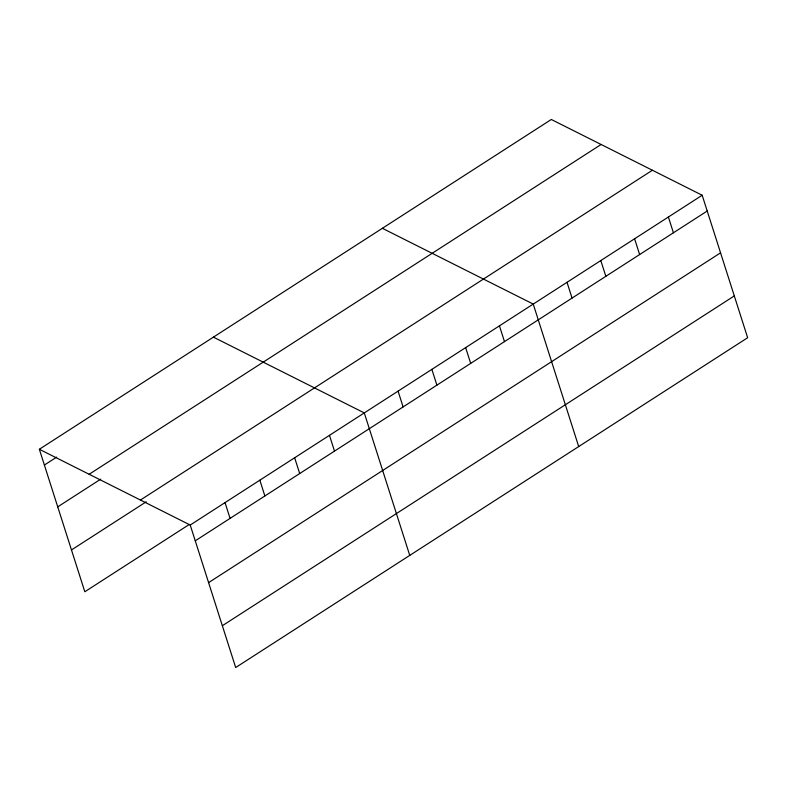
<?xml version="1.0" encoding="UTF-8"?>
<svg xmlns="http://www.w3.org/2000/svg" width="787" height="787" viewBox="0 0 787 787"><rect width="100%" height="100%" fill="white"/><g stroke="black" fill="none" stroke-linecap="round" stroke-linejoin="round"><path stroke-width="1.18" d="M39.35 449.269L551.313 119.476L702.181 195.245L747.65 337.731L235.687 667.524L190.218 525.037L39.35 449.269L84.819 591.755L189.264 524.476M44.387 465.048L56.674 457.129M89.138 474.276L601.101 144.483M57.726 506.858L100.736 479.155M140.43 500.04L652.393 170.238M71.479 549.946L146.225 501.791M190.218 525.037L702.181 195.245M195.255 540.817L707.208 211.024M208.594 582.626L720.558 252.834M222.347 625.714L734.31 295.912M382.364 228.309L533.232 304.077L578.701 446.563M213.415 337.141L364.283 412.909L409.752 555.396M668.389 217.015L673.426 232.785M634.597 238.776L639.634 254.555M600.806 260.546L605.842 276.316M567.024 282.307L572.051 298.086M499.44 325.848L504.477 341.617M465.648 347.608L470.685 363.387M431.866 369.378L436.893 385.148M398.074 391.149L403.111 406.918M329.468 435.339L334.505 451.108M294.653 457.768L299.69 473.538M259.848 480.188L264.875 495.967M225.033 502.618L230.07 518.387"/></g></svg>
